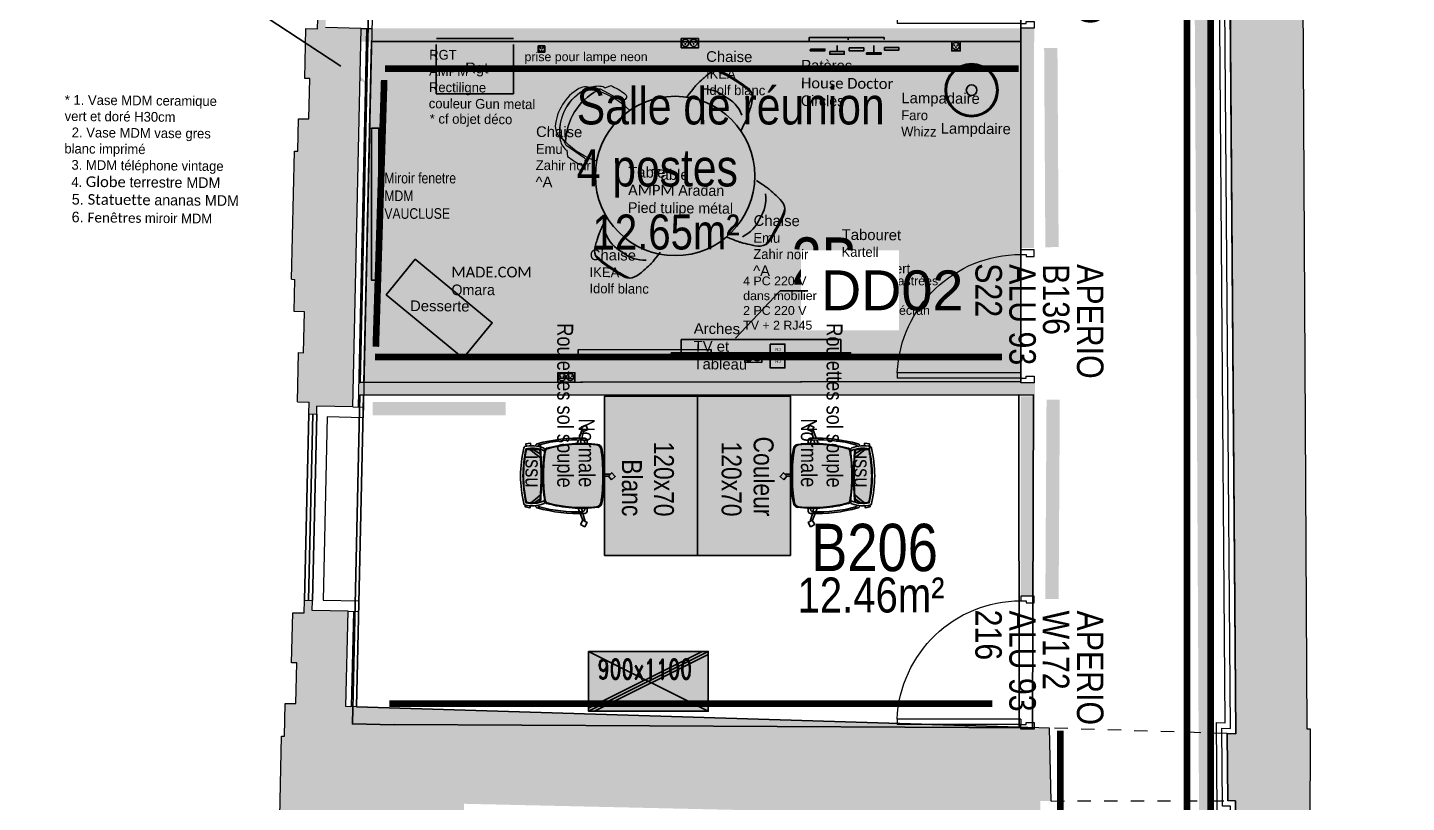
# Model space of a CAD drawing. Extents: x -29.7 to 23.3, y -8.6 to 57.6.
# Drawn here: x -18.14 to -7.77, y 43.18 to 49.02 of the extents above; entities that cross this region are included whole.
import ezdxf
from ezdxf import colors
from ezdxf.entities.mleader import LeaderData, LeaderLine
from ezdxf.enums import TextEntityAlignment as Align
from ezdxf.math import Vec2, Vec3

# ---------------------------------------------------------------- set-up
doc = ezdxf.new("R2010")
doc.units = 0
doc.header["$LTSCALE"] = 0.001
for name, pattern in [('AXES2', [28.575, 19.05, -3.175, 3.175, -3.175]), ('CACHE', [0.375, 0.25, -0.125]), ('CACHE2', [4.7625, 3.175, -1.5875]), ('HIDDEN', [9.525, 6.35, -3.175])]:
    doc.linetypes.add(name, pattern=pattern)
doc.layers.get('0').update_dxf_attribs({"lineweight": 5})
for name, color, linetype in [('01-FAC_CHASSIS EXI', 4, 'Continuous'), ('01-STR_MACONNERIE_HACH', 252, 'Continuous'), ('_ANNO-CONCEPT-T', 7, 'Continuous'), ('A-Etiq_Mob', 7, 'Continuous'), ('A-Etiquettes', 7, 'Continuous'), ('A-legende', 7, 'Continuous'), ('A-mobilier', 252, 'Continuous'), ('A-MobilierAQ', 7, 'Continuous'), ('A-num pièce', 1, 'Continuous'), ('A-texte', 7, 'Continuous')]:
    doc.layers.add(name, color=color, linetype=linetype)
doc.layers.add('02-ISOLATION', color=6, linetype='ISOLATION', lineweight=5)
doc.layers.add('A-portes', color=7, linetype='Continuous', lineweight=9)
for name, color, linetype, true_color in [('04-MOBILIER', 1, 'Continuous', 0xff0000), ('A-cote', 7, 'Continuous', 0x425746), ('A-Détails', 7, 'Continuous', 0x00a500), ('A-MOQUETTE', 7, 'Continuous', 0xe5ecff), ('A-placo', 30, 'Continuous', 0xff7f00), ('A-signalétique', 7, 'Continuous', 0x666666), ('A-vitré', 7, 'Continuous', 0x61becc), ('couleur siege', 1, 'Continuous', 0xff0000), ('Coupe', 1, 'Continuous', 0xff0000)]:
    doc.layers.add(name, color=color, linetype=linetype, true_color=true_color)
doc.layers.add('A-projet', color=7, linetype='Continuous', lineweight=5, true_color=0x5b6280)
doc.layers.add('plafond', color=5, linetype='Continuous', lineweight=25, true_color=0x0000ff)
doc.styles.add('RENS', font='arial.ttf', dxfattribs={"width": 0.999})
doc.styles.add('ROMAND', font='romand__.ttf', dxfattribs={"width": 0.7})
doc.styles.get("Standard").update_dxf_attribs({"font": 'ARIALN.TTF'})
doc.styles.add('Y_TXT_COT', font='arial.ttf', dxfattribs={"height": 0.2})
doc.linetypes.add('ISOLATION', pattern='A,0.00254,-2.54,[134,ltypeshp.shx,S=2.54,R=0,X=-2.54,Y=0],-5.08,[134,ltypeshp.shx,S=2.54,R=180,X=2.54,Y=0],-2.54', length=10.16254)

# ---------------------------------------------------------------- blocks, each defined once
blk = doc.blocks.new('Xref-R2-2018-11')
at = {"layer": '01-STR_MACONNERIE_HACH'}
h = blk.add_hatch(color=256, dxfattribs=at)
h.dxf.hatch_style = 1
h.paths.add_polyline_path([(-4.836, 16.136), (-4.936, 16.136), (-4.946, 15.806), (-5.016, 15.806), (-5.016, 15.726), (-4.932, 15.726), (-4.932, 15.652), (-4.669, 15.652), (-4.669, 15.576), (-3.706, 15.585), (-3.706, 15.665), (-3.613, 15.666), (-3.617, 16.14)], flags=17)
h.paths.add_polyline_path([(-7.925, 16.194), (-9.339, 16.216), (-9.312, 17.916), (-7.898, 17.894)], flags=16)
h.paths.add_polyline_path([(-13.248, 17.273), (-13.246, 17.355), (-13.326, 17.357), (-13.329, 17.259), (-13.391, 17.26), (-13.399, 16.927), (-13.508, 16.93), (-13.541, 15.475), (-12.378, 15.485), (-12.099, 15.493), (-12.101, 15.595), (-11.795, 15.597), (-11.795, 15.651), (-11.705, 15.652), (-11.706, 15.732), (-11.796, 15.731), (-11.8, 16.273), (-12.641, 16.267), (-12.618, 17.258)])
h.paths.add_polyline_path([(-13.084, 23.877), (-13.082, 23.941), (-13.242, 23.944), (-13.268, 22.819), (-13.108, 22.816), (-13.107, 22.86), (-12.437, 22.845), (-12.414, 23.862)])
h.paths.add_polyline_path([(-13.016, 26.879), (-13.015, 26.929), (-13.175, 26.932), (-13.2, 25.804), (-13.04, 25.801), (-13.039, 25.847), (-12.369, 25.832), (-12.346, 26.864)])
h.paths.add_polyline_path([(-12.948, 29.884), (-12.947, 29.93), (-13.107, 29.934), (-13.132, 28.82), (-12.972, 28.816), (-12.971, 28.858), (-12.301, 28.843), (-12.278, 29.869)])
h.paths.add_polyline_path([(-12.881, 32.88), (-12.88, 32.926), (-13.04, 32.93), (-13.065, 31.819), (-12.905, 31.816), (-12.904, 31.857), (-12.234, 31.842), (-12.211, 32.865)])
h.paths.add_polyline_path([(-13.176, 42.149), (-13.174, 42.214), (-13.234, 42.215), (-13.236, 42.139), (-13.323, 42.141), (-13.332, 41.765), (-13.293, 41.764), (-13.3, 41.46), (-13.379, 41.462), (-13.385, 41.218), (-13.41, 41.218), (-13.432, 40.253), (-13.407, 40.252), (-13.412, 40.01), (-13.333, 40.008), (-13.34, 39.7), (-13.378, 39.701), (-13.387, 39.33), (-13.299, 39.328), (-13.301, 39.239), (-13.241, 39.237), (-13.24, 39.299), (-12.971, 39.293), (-12.907, 42.142)])
h.paths.add_polyline_path([(-13.135, 46.627), (-13.137, 46.538), (-13.224, 46.54), (-13.233, 46.163), (-13.194, 46.162), (-13.201, 45.865), (-13.28, 45.867), (-13.285, 45.627), (-13.311, 45.628), (-13.333, 44.653), (-13.307, 44.652), (-13.313, 44.402), (-13.234, 44.4), (-13.241, 44.095), (-13.279, 44.096), (-13.288, 43.725), (-13.2, 43.724), (-13.202, 43.625), (-13.142, 43.623), (-13.141, 43.688), (-12.9, 43.683), (-12.835, 46.552), (-13.076, 46.557), (-13.075, 46.625)])
h.paths.add_polyline_path([(-6.323, 34.217), (-6.318, 30.636), (-5.789, 30.637), (-5.774, 34.215)])
h.paths.add_polyline_path([(-6.326, 35.617), (-6.325, 35.257), (-5.77, 35.255), (-5.768, 35.615)])
edge = h.paths.add_edge_path()
edge.add_line((-7.877, 36.208), (-7.797, 36.208))
edge.add_line((-7.797, 36.208), (-7.796, 36.325))
edge.add_line((-7.796, 36.325), (-7.716, 36.325))
edge.add_line((-7.716, 36.325), (-7.728, 36.874))
edge.add_line((-7.728, 36.874), (-13.022, 37.036))
edge.add_line((-13.022, 37.036), (-13.006, 37.754))
edge.add_line((-13.006, 37.754), (-13.275, 37.76))
edge.add_line((-13.275, 37.76), (-13.273, 37.835))
edge.add_line((-13.273, 37.835), (-13.333, 37.837))
edge.add_line((-13.333, 37.837), (-13.335, 37.741))
edge.add_line((-13.335, 37.741), (-13.422, 37.743))
edge.add_line((-13.422, 37.743), (-13.431, 37.366))
edge.add_line((-13.431, 37.366), (-13.392, 37.365))
edge.add_line((-13.392, 37.365), (-13.399, 37.058))
edge.add_line((-13.399, 37.058), (-13.479, 37.059))
edge.add_line((-13.479, 37.059), (-13.484, 36.813))
edge.add_line((-13.484, 36.813), (-13.506, 36.813))
edge.add_line((-13.506, 36.813), (-13.53, 35.762))
edge.add_line((-13.53, 35.762), (-13.508, 35.761))
edge.add_line((-13.508, 35.761), (-13.515, 35.431))
edge.add_line((-13.515, 35.431), (-12.983, 35.419))
edge.add_line((-12.983, 35.419), (-12.997, 34.816))
edge.add_line((-12.997, 34.816), (-12.837, 34.813))
edge.add_line((-12.837, 34.813), (-12.836, 34.849))
edge.add_line((-12.836, 34.849), (-12.166, 34.834))
edge.add_line((-12.166, 34.834), (-12.133, 36.304))
edge.add_line((-12.133, 36.304), (-7.877, 36.208))
h.paths.add_polyline_path([(-8.156, 18.282), (-8.721, 18.295), (-9.364, 18.31), (-9.367, 18.179), (-9.658, 18.182), (-9.701, 16.288), (-10.32, 16.284), (-10.316, 15.742), (-10.395, 15.742), (-10.394, 15.662), (-10.316, 15.662), (-10.316, 15.608), (-9.982, 15.61), (-9.973, 15.506), (-6.787, 15.534), (-6.787, 15.646), (-6.432, 15.647), (-6.433, 15.722), (-6.324, 15.722), (-6.324, 15.802), (-6.386, 15.803), (-6.387, 16.245), (-7.627, 16.242), (-7.62, 16.686), (-7.917, 16.691), (-7.904, 17.516), (-7.607, 17.511), (-7.595, 18.271), (-7.853, 18.275)])
h.paths.add_polyline_path([(-9.694, 50.263), (-6.382, 50.282), (-6.382, 49.872), (-6.372, 48.192), (-6.412, 48.082), (-6.4, 45.982), (-6.396, 45.982), (-6.395, 45.882), (-6.389, 45.882), (-6.371, 42.702), (-6.37, 42.702), (-6.37, 42.602), (-6.37, 42.602), (-6.325, 36.831), (-6.39, 36.833), (-6.387, 36.327), (-6.327, 36.327), (-6.327, 36.157), (-5.766, 36.155), (-5.763, 36.865), (-5.789, 36.865), (-5.862, 50.72), (-13.17, 50.678), (-13.239, 47.632), (-13.199, 47.631), (-13.206, 47.338), (-13.119, 47.336), (-13.121, 47.216), (-13.061, 47.215), (-13.06, 47.277), (-12.819, 47.272), (-12.761, 47.906), (-12.774, 50.156), (-10.914, 50.166), (-10.914, 50.263)])
edge = h.paths.add_edge_path()
edge.add_line((-5.735, 19.559), (-6.3, 19.558))
edge.add_line((-6.3, 19.558), (-6.3, 19.317))
edge.add_line((-6.3, 19.317), (-6.3, 19.317))
edge.add_line((-6.3, 19.317), (-6.3, 19.197))
edge.add_line((-6.3, 19.197), (-6.3, 19.197))
edge.add_line((-6.3, 19.197), (-6.299, 18.712))
edge.add_line((-6.299, 18.712), (0.021, 18.73))
edge.add_line((0.021, 18.73), (0.451, 18.732))
edge.add_line((0.451, 18.732), (0.449, 18.425))
edge.add_line((0.449, 18.425), (0.433, 16.685))
edge.add_line((0.433, 16.685), (0.428, 16.15))
edge.add_line((0.428, 16.15), (-0.002, 16.15))
edge.add_line((-0.002, 16.15), (-0.207, 16.15))
edge.add_line((-0.207, 16.15), (-0.204, 15.792))
edge.add_line((-0.204, 15.792), (-1.023, 15.785))
edge.add_line((-1.023, 15.785), (-1.023, 15.69))
edge.add_line((-1.023, 15.69), (-1.15, 15.689))
edge.add_line((-1.15, 15.689), (-1.149, 15.609))
edge.add_line((-1.149, 15.609), (-1.102, 15.61))
edge.add_line((-1.102, 15.61), (-1.102, 15.568))
edge.add_line((-1.102, 15.568), (-0.915, 15.565))
edge.add_line((-0.915, 15.565), (-0.933, 14.246))
edge.add_line((-0.933, 14.246), (0.286, 14.181))
edge.add_line((0.286, 14.181), (0.599, 14.665))
edge.add_line((0.599, 14.665), (0.871, 14.653))
edge.add_line((0.871, 14.653), (1.106, 14.67))
edge.add_arc((1.275, 16.782), 2.119, 265.4303, 301.2709)
edge.add_arc((40.798, -48.297), 74.021, 121.07038, 121.27092, ccw=False)
edge.add_line((2.596, 15.105), (3.168, 15.533))
edge.add_line((3.168, 15.533), (0.286, 19.372))
edge.add_line((0.286, 19.372), (-0.76, 19.393))
edge.add_line((-0.76, 19.393), (-0.747, 22.141))
edge.add_line((-0.747, 22.141), (-5.843, 22.165))
edge.add_line((-5.843, 22.165), (-5.797, 28.561))
edge.add_line((-5.797, 28.561), (-5.793, 29.513))
edge.add_line((-5.793, 29.513), (-6.316, 29.517))
edge.add_line((-6.316, 29.517), (-6.302, 20.548))
edge.add_line((-6.302, 20.548), (-5.73, 20.549))
edge.add_line((-5.73, 20.549), (-5.727, 21.265))
edge.add_line((-5.727, 21.265), (-5.527, 21.264))
edge.add_line((-5.527, 21.264), (-5.526, 21.589))
edge.add_line((-5.526, 21.589), (-1.324, 21.57))
edge.add_line((-1.324, 21.57), (-1.334, 19.428))
edge.add_line((-1.334, 19.428), (-4.716, 19.444))
edge.add_line((-4.716, 19.444), (-4.715, 19.584))
edge.add_line((-4.715, 19.584), (-5.115, 19.586))
edge.add_line((-5.115, 19.586), (-5.116, 19.446))
edge.add_line((-5.116, 19.446), (-5.736, 19.449))
edge.add_line((-5.736, 19.449), (-5.735, 19.559))
for p, q in [((-5.789, 36.865), (-5.862, 50.72)), ((-6.37, 42.602), (-6.325, 36.831)), ((-13.332, 41.765), (-13.323, 42.141)), ((-13.236, 42.139), (-13.234, 42.215)), ((-13.3, 41.46), (-13.293, 41.764)), ((-13.385, 41.218), (-13.379, 41.462)), ((-13.432, 40.253), (-13.41, 41.218)), ((-13.412, 40.01), (-13.407, 40.252)), ((-13.34, 39.7), (-13.333, 40.008)), ((-13.387, 39.33), (-13.378, 39.701)), ((-13.241, 39.237), (-13.24, 39.299)), ((-13.275, 37.76), (-13.273, 37.835)), ((-13.431, 37.366), (-13.422, 37.743)), ((-13.399, 37.058), (-13.392, 37.365)), ((-13.484, 36.813), (-13.479, 37.059)), ((-7.728, 36.874), (-13.022, 37.036)), ((-5.797, 28.561), (-5.763, 36.865)), ((-13.53, 35.762), (-13.506, 36.813)), ((-6.39, 36.833), (-6.387, 36.327)), ((-6.325, 36.831), (-6.39, 36.833)), ((-6.327, 36.327), (-6.387, 36.327)), ((-6.327, 36.327), (-6.302, 20.548))]:
    blk.add_line(p, q)
at = {"linetype": 'CACHE'}
blk.add_line((-5.763, 36.865), (-5.789, 36.865), dxfattribs=at)
for points in [[(-13.323, 42.141), (-13.236, 42.139)], [(-12.907, 42.142), (-13.176, 42.149)], [(-12.971, 39.293), (-12.907, 42.142)], [(-13.293, 41.764), (-13.332, 41.765)], [(-13.379, 41.462), (-13.3, 41.46)], [(-13.41, 41.218), (-13.385, 41.218)], [(-13.432, 40.253), (-13.407, 40.252)], [(-13.333, 40.008), (-13.412, 40.01)], [(-13.378, 39.701), (-13.34, 39.7)], [(-13.387, 39.33), (-13.299, 39.328)], [(-13.301, 39.239), (-13.299, 39.328)], [(-13.301, 39.239), (-13.241, 39.237)], [(-12.971, 39.293), (-13.24, 39.299)], [(-13.422, 37.743), (-13.335, 37.741), (-13.333, 37.837)], [(-13.333, 37.837), (-13.273, 37.835)], [(-13.006, 37.754), (-13.275, 37.76)], [(-13.022, 37.036), (-13.006, 37.754)], [(-13.392, 37.365), (-13.431, 37.366)], [(-13.479, 37.059), (-13.399, 37.058)], [(-7.716, 36.325), (-7.728, 36.874)], [(-13.506, 36.813), (-13.484, 36.813)]]:
    blk.add_lwpolyline(points)
for points in [[(-6.39, 36.833), (-7.728, 36.874)], [(-7.716, 36.325), (-6.387, 36.327)]]:
    blk.add_lwpolyline(points, dxfattribs=at)
at = {"layer": '01-FAC_CHASSIS EXI', "linetype": 'Continuous'}
blk.add_line((-13.271, 39.238), (-13.303, 37.836), dxfattribs=at)
at = {"layer": '01-FAC_CHASSIS EXI'}
for points in [[(-13.301, 39.239), (-13.333, 37.837)], [(-13.273, 37.835), (-13.241, 39.237)]]:
    blk.add_lwpolyline(points, dxfattribs=at)
at = {"layer": '02-ISOLATION', "linetype": 'Continuous'}
for points in [[(-12.694, 47.759), (-12.746, 47.19), (-12.982, 47.195), (-12.994, 46.636), (-12.753, 46.63), (-12.821, 43.601), (-13.063, 43.606), (-13.094, 42.227), (-12.825, 42.221), (-12.893, 39.211), (-13.162, 39.217), (-13.193, 37.838), (-12.924, 37.832), (-12.942, 37.035)], [(-6.382, 20.548), (-6.396, 29.517), (-6.398, 30.636), (-6.403, 34.217), (-6.405, 35.257), (-6.406, 35.617), (-6.403, 36.156), (-6.405, 36.247), (-6.466, 36.247), (-6.47, 36.915), (-6.406, 36.913), (-6.489, 47.759)], [(-6.302, 20.548), (-6.316, 29.517), (-6.318, 30.636), (-6.323, 34.217), (-6.325, 35.257), (-6.326, 35.617), (-6.327, 36.157), (-6.327, 36.327), (-6.387, 36.327), (-6.39, 36.833), (-6.325, 36.831), (-6.41, 47.759)], [(-12.907, 42.142), (-12.827, 42.141)], [(-12.971, 39.293), (-12.891, 39.291)], [(-13.006, 37.754), (-12.926, 37.752)]]:
    blk.add_lwpolyline(points, dxfattribs=at)
at = {"layer": '02-ISOLATION', "linetype": 'ISOLATION', "ltscale": 0.004}
for points in [[(-6.363, 36.157), (-6.366, 36.287), (-6.427, 36.287), (-6.43, 36.874), (-6.365, 36.872), (-6.45, 47.759)], [(-12.867, 42.142), (-12.931, 39.292)], [(-12.966, 37.753), (-12.982, 37.036)]]:
    blk.add_lwpolyline(points, dxfattribs=at)
blk = doc.blocks.new('Chaise-dessus-1')
at = {"linetype": 'Continuous', "lineweight": 18, "flags": 128}
for points in [[(-5.218, 4.942, -0.253077), (-5.228, 5.051, -0.244096), (-4.951, 5.242, -0.271625), (-4.859, 5.197, 0.064373), (-4.889, 5.211, 0.291743), (-5.222, 4.999, 0.129568)], [(-5.205, 4.913, -0.271264), (-4.831, 5.17, 0.15895), (-4.889, 5.21, 0.292402), (-5.222, 4.999, 0.194969)], [(-4.768, 5.164), (-4.721, 5.16, -0.050677), (-4.652, 5.063, -0.255641), (-4.652, 5.031, -0.151195), (-4.668, 5.021, -0.282108), (-4.694, 5.026, -0.016426), (-4.701, 5.034), (-4.804, 5.167, 0.060703), (-4.843, 5.181), (-4.871, 5.212, -0.156798), (-4.778, 5.179, -0.104782), (-4.768, 5.164, 0.228728)], [(-5.224, 4.853), (-5.238, 4.809, 0.050677), (-5.173, 4.709, 0.255641), (-5.144, 4.697, 0.151195), (-5.128, 4.708, 0.282108), (-5.124, 4.734, 0.016426), (-5.128, 4.744), (-5.214, 4.888, -0.060703), (-5.213, 4.929), (-5.231, 4.967, 0.156798), (-5.234, 4.869, 0.104782), (-5.224, 4.853, -0.228728)]]:
    blk.add_lwpolyline(points, format="xyb", close=True, dxfattribs=at)
for points in [[(-5.205, 4.913, -0.271437), (-4.831, 5.17)], [(-4.674, 4.94, 0.132023), (-4.831, 5.17, 0.271264), (-5.205, 4.913, 0.126903), (-5.045, 4.677)]]:
    blk.add_lwpolyline(points, format="xyb", dxfattribs=at)
blk = doc.blocks.new('A$C7F8468B1')
at = {"layer": '04-MOBILIER'}
for centre, radius, start, end in [((20.8, -69), 91.5, 88.4948, 98.0977), ((20.8, -61.3), 84.7, 88.3377, 96.6108), ((25.7, -61.3), 84.7, 83.3892, 91.6623), ((25.6, -68.1), 91.5, 83.6625, 91.5052), ((25.6, -69), 91.5, 81.9023, 91.5052), ((20.5, -18.6), 27, 84.0728, 125.5143), ((26.1, -17.8), 26.2, 53.8955, 96.2776)]:
    blk.add_arc(centre, radius, start, end, dxfattribs=at)
for points in [[(11, 22.8), (10, 22.5), (6.3, 21.3), (3.6, 16.2), (2.1, 10.2), (0.6, 5.2), (0.1, 1.5), (-0.9, -7.2)], [(35.4, 22.8), (36.5, 22.5), (40.1, 21.3), (42.9, 16.2), (44.3, 10.2), (45.9, 5.2), (46.4, 1.5), (47.1, -7.4)]]:
    blk.add_open_spline(points, degree=3, knots=[0, 0, 0, 0, 3.716681, 12.506628, 17.24982, 24.62784, 29.757352, 29.757352, 29.757352, 29.757352], dxfattribs=at)
blk = doc.blocks.new('PC16A-1M')
at = {"color": 0}
for p, q in [((-1.56, 1.5), (-1.56, -1.47)), ((1.46, 1.5), (-1.56, 1.5)), ((1.46, -1.47), (1.46, 1.5)), ((-1.56, -1.47), (1.46, -1.47))]:
    blk.add_line(p, q, dxfattribs=at)
for centre, radius in [((0, 0), 1.46), ((-0.48, 0.43), 0.146), ((0.47, 0.41), 0.146), ((-0.03, -0.59), 0.146)]:
    blk.add_circle(centre, radius, dxfattribs=at)
blk = doc.blocks.new('A$C20351D05')
at = {"layer": '04-MOBILIER', "linetype": 'Continuous'}
for p, q in [((-0.565, 0.415), (0.015, 0.415)), ((2.241, 0.424), (2.804, 0.424)), ((2.533, 0.407), (2.533, 0.424)), ((2.804, 0.424), (2.804, 0.409)), ((-0.566, 0), (-0.566, 0.37)), ((0.014, 0.37), (0.014, 0)), ((2.45, 0.319), (2.45, 0.363)), ((2.726, 0.309), (2.726, 0.363)), ((0.014, 0), (-0.566, 0))]:
    blk.add_line(p, q, dxfattribs=at)
at = {"layer": '04-MOBILIER', "ltscale": 0.01}
for p, q in [((2.477, -1.85), (1.277, -1.851)), ((1.277, -1.851), (1.277, -1.951)), ((2.477, -1.95), (2.477, -1.85))]:
    blk.add_line(p, q, dxfattribs=at)
at = {"layer": '04-MOBILIER', "linetype": 'Continuous'}
for points in [[(2.241, 0.397), (2.241, 0.397), (2.241, 0.424), (2.241, 0.424)], [(2.249, 0.336), (2.358, 0.336), (2.358, 0.324), (2.248, 0.324)], [(2.395, 0.319), (2.504, 0.319), (2.504, 0.298), (2.395, 0.298)], [(2.541, 0.346), (2.65, 0.346), (2.65, 0.322), (2.541, 0.322)], [(2.806, 0.348), (2.915, 0.348), (2.915, 0.329), (2.806, 0.329)], [(2.672, 0.309), (2.781, 0.309), (2.781, 0.298), (2.672, 0.298)]]:
    blk.add_lwpolyline(points, close=True, dxfattribs=at)
at = {"layer": '04-MOBILIER', "ltscale": 0.1}
blk.add_lwpolyline([(-0.724, -1.246), (-0.145, -1.724), (-0.365, -1.99), (-0.943, -1.513)], close=True, dxfattribs=at)
at = {"layer": '04-MOBILIER', "ltscale": 0.01}
for points in [[(0.502, -1.977), (0.502, -1.927), (1.502, -1.926), (1.502, -1.976)], [(1.202, -2.001), (1.202, -1.951), (2.552, -1.95), (2.552, -2)]]:
    blk.add_lwpolyline(points, close=True, dxfattribs=at)
for centre, radius in [((3.462, 0.027), 0.2), ((3.462, 0.027), 0.19), ((3.462, 0.027), 0.04), ((2.51, -1.512), 0.2)]:
    blk.add_circle(centre, radius, dxfattribs=at)
at = {"layer": '04-MOBILIER', "linetype": 'Continuous'}
blk.add_circle((1.231, -0.619), 0.6, dxfattribs=at)
at = {"layer": 'Coupe', "color": 253, "linetype": 'Continuous', "true_color": 0x9898cc}
blk.add_lwpolyline([(-1.054, -0.26), (-0.998, -0.26), (-0.998, -1.403), (-1.054, -1.403)], close=True, dxfattribs=at)
at = {"layer": 'plafond', "linetype": 'Continuous'}
for points in [[(1.277, 0.417), (1.406, 0.416), (1.406, 0.345), (1.277, 0.347)], [(3.313, 0.394), (3.377, 0.393), (3.377, 0.323), (3.313, 0.323)], [(1.755, -1.951), (1.883, -1.953), (1.883, -2.023), (1.755, -2.022)], [(1.947, -1.885), (2.057, -1.885), (2.057, -1.973), (1.947, -1.973)], [(1.947, -1.975), (2.057, -1.975), (2.057, -2.064), (1.947, -2.064)], [(0.349, -2.099), (0.477, -2.1), (0.477, -2.171), (0.349, -2.17)]]:
    blk.add_lwpolyline(points, close=True, dxfattribs=at)
for centre, radius in [((1.308, 0.383), 0.027), ((1.296, 0.388), 0.0025), ((1.308, 0.375), 0.0025), ((1.32, 0.388), 0.0025), ((1.371, 0.384), 0.027), ((1.359, 0.389), 0.0025), ((1.371, 0.376), 0.0025), ((1.383, 0.389), 0.0025), ((3.344, 0.36), 0.027), ((3.332, 0.365), 0.0025), ((3.344, 0.351), 0.0025), ((3.356, 0.365), 0.0025), ((1.785, -1.986), 0.027), ((1.848, -1.984), 0.027), ((1.774, -1.98), 0.0025), ((1.786, -1.994), 0.0025), ((1.798, -1.98), 0.0025), ((1.836, -1.979), 0.0025), ((1.848, -1.993), 0.0025), ((1.86, -1.979), 0.0025), ((0.38, -2.134), 0.027), ((0.368, -2.128), 0.0025), ((0.38, -2.142), 0.0025), ((0.392, -2.128), 0.0025), ((0.442, -2.132), 0.027), ((0.431, -2.127), 0.0025), ((0.443, -2.141), 0.0025), ((0.455, -2.127), 0.0025)]:
    blk.add_circle(centre, radius, dxfattribs=at)
at = {"layer": '04-MOBILIER', "xscale": -0.01, "yscale": 0.01, "zscale": 0.01}
for p, rotation in [((1.757, -0.215), 327.6707160633405), ((1.685, -1.104), 241.7293240365541), ((0.686, -0.995), 146.4168090549806)]:
    blk.add_blockref('A$C7F8468B1', p, dxfattribs=dict(at, rotation=rotation))
at = {"layer": '04-MOBILIER', "xscale": -0.9999999999999999, "rotation": 92.72624062205007}
blk.add_blockref('Chaise-dessus-1', (5.801, -4.942), dxfattribs=at)
at = {"layer": 'plafond', "color": 5, "lineweight": -2, "xscale": 0.01669227516125703, "yscale": 0.01669227516125703, "zscale": 0.01669227516125703, "rotation": 0.07392321233090446}
blk.add_blockref('PC16A-1M', (0.227, 0.337), dxfattribs=at)
at = {"layer": '_ANNO-CONCEPT-T', "char_height": 0.08, "attachment_point": 1, "rotation": 359.5012}
for s, insert, width in [('{\\fMangal|b0|i0|c0|p2;\\H0.91667x;RGT\\PAMPM\\PRectiligne \\Pcouleur Gun metal}', (-0.619, 0.331), 1.4724), ('{\\fArial|b0|i0|c0|p34;Chaise\\P\\fMangal|b0|i0|c0|p2;\\H0.91667x;IKEA\\PIdolf blanc}', (1.465, 0.321), 1.4724), ('{\\fArial|b0|i0|c0|p34;Rgt}', (-0.348, 0.235), 1.4724), ('{\\fArial|b0|i0|c0|p34;Patères\\P\\fCalibri|b0|i0|c0|p34;House Doctor\\P\\fMangal|b0|i0|c0|p2;Circles}', (2.18, 0.255), 1.4724), ('{\\fArial|b0|i0|c0|p34;Lampadaire\\P\\fMangal|b0|i0|c0|p2;\\H0.91667x;Faro\\PWhizz}', (2.934, 0.009), 1.4724), ('{\\fMangal|b0|i0|c0|p2;\\H0.91667x;* 1. Vase MDM ceramique \\Pvert et doré H30cm\\P  2. Vase MDM vase gres \\Pblanc imprimé\\P  3. MDM téléphone vintage\\P  4. \\fCalibri|b0|i0|c204|p34;\\H1.0909x;Globe \\fMangal|b0|i0|c0|p2;terrestre MDM\\P  5. \\fCalibri|b0|i0|c204|p34;Statuette \\fMangal|b0|i0|c0|p2;ananas MDM\\P  6. \\fCalibri|b0|i0|c0|p34;\\H0.91667x;Fenêtres \\fMangal|b0|i0|c0|p2;miroir MDM}', (-3.361, -0.009), 2.51802), ('{\\fMangal|b0|i0|c0|p2;\\H0.91667x;* cf objet déco}', (-0.615, -0.151), 1.4724), ('{\\fArial|b0|i0|c0|p34;Chaise\\P\\fMangal|b0|i0|c0|p2;\\H0.91667x;Emu\\PZahir noir\\P\\fArial|b0|i0|c0|p34;\\H1.0909x;^A}', (0.185, -0.245), 1.4724), ('{\\fArial|b0|i0|c0|p34;Lampdaire}', (3.23, -0.22), 1.4724), ('{\\fArial|b0|i0|c0|p34;Table\\P\\fCalibri|b0|i0|c0|p34;AMPM \\fMangal|b0|i0|c0|p2;Aradan\\PPied tulipe métal}', (0.879, -0.55), 1.4724), ('{\\fArial|b0|i0|c0|p34;Table}', (1.054, -0.567), 1.4724), ('{\\fArial|b0|i0|c0|p34;Chaise\\P\\fMangal|b0|i0|c0|p2;\\H0.91667x;Emu\\PZahir noir\\P\\fArial|b0|i0|c0|p34;\\H1.0909x;^A}', (1.822, -0.914), 1.4724), ('{\\fArial|b0|i0|c0|p34;Tabouret\\P\\fMangal|b0|i0|c0|p2;\\H0.91667x;Kartell\\PPilastro vert}', (2.485, -1.02), 1.4724), ('{\\fArial|b0|i0|c0|p34;Chaise\\P\\fMangal|b0|i0|c0|p2;\\H0.91667x;IKEA\\PIdolf blanc}', (0.589, -1.173), 1.4724), ('{\\fArial|b0|i0|c0|p34;Pouf}', (2.403, -1.451), 1.4724), ('{\\fArial|b0|i0|c0|p34;Desserte}', (-0.763, -1.556), 1.4724), ('{\\fArial|b0|i0|c0|p34;Arches\\PTV et\\PTableau}', (1.372, -1.727), 1.4724)]:
    blk.add_mtext(s, dxfattribs=dict(at, insert=insert, width=width))
at = {"layer": '_ANNO-CONCEPT-T', "insert": (-0.957, -0.595), "char_height": 0.08, "attachment_point": 1, "rotation": 0.0242}
blk.add_mtext_dynamic_manual_height_columns('Miroir fenetre\\PMDM  \\PVAUCLUSE ', width=3.77075, gutter_width=12.5, heights=[0], dxfattribs=at)
at = {"layer": 'plafond', "color": 5, "style": 'RENS'}
for p in [(1.985, -1.938), (1.985, -2.028)]:
    blk.add_text('RJ', height=0.024, rotation=0.0032, dxfattribs=at).set_placement(p)
at = {"layer": 'plafond', "char_height": 0.08, "width": 1.4724, "attachment_point": 1, "rotation": 0.0242}
for s, insert in [('{\\fArial|b0|i0|c0|p34;\\H0.83333x;prise pour lampe neon}', (0.098, 0.312)), ('{\\fCalibri|b0|i0|c204|p34;\\C0;MADE.COM  \\fCalibri|b0|i0|c0|p34;\\P\\fMangal|b0|i0|c0|p2;Omara}', (-0.452, -1.303)), ('{\\fArial|b0|i0|c0|p34;\\H0.83333x;4 PC 220 V 10/16 A + T encastrées dans mobilier\\P2 PC 220 V 10/16 A + T par écran TV + 2 RJ45}', (1.743, -1.376))]:
    blk.add_mtext(s, dxfattribs=dict(at, insert=insert))
blk = doc.blocks.new('chaise')
at = {"layer": 'A-mobilier', "ltscale": 0.1, "true_color": 0xc7c8ca}
h = blk.add_hatch(color=9, dxfattribs=at)
h.dxf.hatch_style = 1
h.paths.add_polyline_path([(0.272, 0.456, 0.30076), (0.236, 0.489, 0.043342), (0.008, 0.509, 0.043342), (-0.219, 0.489, 0.300759), (-0.255, 0.456, 0.09791), (-0.223, 0.027, 0.292085), (-0.207, 0.013, 0.040929), (0.008, -0.005, 0.040929), (0.223, 0.013, 0.292085), (0.239, 0.027, 0.09791)])
h.paths.add_polyline_path([(0.159, -0.024, 0.015765), (0.008, -0.018, 0.016739), (-0.152, -0.025), (-0.19, -0.069), (-0.218, -0.103, 0.040824), (-0.213, -0.142, 0.054873), (0.008, -0.167, 0.054873), (0.23, -0.142, 0.02252), (0.233, -0.121), (0.219, -0.101)])
h.paths.add_polyline_path([(0.191, -0.026, 0.003373), (0.159, -0.024), (0.219, -0.101), (0.233, -0.121, 0.02535), (0.235, -0.097)])
h.paths.add_polyline_path([(0.226, -0.03, 0.0036), (0.191, -0.026), (0.235, -0.097, 0.0714)])
h.paths.add_polyline_path([(-0.152, -0.025, 0.003505), (-0.185, -0.027), (-0.196, -0.043), (-0.217, -0.075, 0.030269), (-0.218, -0.103), (-0.19, -0.069)])
h.paths.add_polyline_path([(-0.185, -0.027, 0.002494), (-0.209, -0.03, 0.048116), (-0.217, -0.075), (-0.196, -0.043)], flags=17)
at = {"layer": 'A-mobilier'}
for p, q in [((0.004, 0.509), (0.006, 0.543)), ((0.022, 0.558), (0.023, 0.509)), ((-0.374, 0.349), (-0.308, 0.33)), ((-0.262, 0.365), (-0.287, 0.365)), ((0.279, 0.365), (0.303, 0.365)), ((-0.308, 0.308), (-0.363, 0.33)), ((-0.292, 0.326), (-0.283, 0.323)), ((-0.263, 0.345), (-0.272, 0.345)), ((0.279, 0.345), (0.288, 0.345)), ((0.279, 0.31), (0.309, 0.317)), ((0.309, 0.293), (0.279, 0.282)), ((0.324, 0.32), (0.378, 0.334)), ((0.398, 0.325), (0.324, 0.298)), ((-0.242, -0.066), (-0.241, -0.066)), ((-0.19, -0.069), (-0.219, -0.105)), ((-0.217, -0.075), (-0.196, -0.043)), ((0.233, -0.121), (0.219, -0.101)), ((0.258, -0.066), (0.257, -0.066))]:
    blk.add_line(p, q, dxfattribs=at)
at = {"layer": 'A-mobilier', "linetype": 'HIDDEN'}
for p, q in [((-0.263, 0.29), (-0.293, 0.302)), ((-0.283, 0.323), (-0.263, 0.317)), ((-0.196, -0.043), (-0.185, -0.027)), ((-0.152, -0.025), (-0.19, -0.069)), ((0.219, -0.101), (0.159, -0.024)), ((0.191, -0.026), (0.235, -0.097))]:
    blk.add_line(p, q, dxfattribs=at)
at = {"layer": 'A-mobilier'}
for points in [[(-0.024, 0.57), (0.006, 0.543), (0.034, 0.572), (0.003, 0.6)], [(-0.398, 0.31), (-0.363, 0.331), (-0.383, 0.366), (-0.418, 0.345)], [(0.395, 0.371), (0.378, 0.334), (0.415, 0.317), (0.432, 0.354)]]:
    blk.add_lwpolyline(points, close=True, dxfattribs=at)
for points in [[(-0.243, -0.109), (-0.259, -0.113), (-0.25, -0.153), (-0.237, -0.15)], [(0.255, -0.145), (0.275, -0.147), (0.28, -0.107), (0.259, -0.105)]]:
    blk.add_lwpolyline(points, dxfattribs=at)
for centre, radius, start, end in [((-0.212, 0.445), 0.0447, 99.9272, 166.8835), ((-0.203, 0.434), 0.0495, 115.9014, 169.3298), ((-0.019, -0.687), 1.184, 88.7046, 100.0235), ((0.008, -0.811), 1.32, 90, 99.927), ((0.008, -0.811), 1.32, 80.073, 90), ((0.035, -0.687), 1.184, 79.9765, 91.2954), ((0.228, 0.445), 0.0447, 13.1165, 80.0728), ((0.219, 0.434), 0.0495, 10.6702, 64.0986), ((1.039, 0.304), 1.347, 178.2197, 195.2822), ((-0.287, 0.345), 0.02, 90, 178.2197), ((0.845, 0.323), 1.108, 173.1278, 195.4958), ((0.845, 0.323), 1.103, 173.7387, 195.3268), ((-0.829, 0.323), 1.103, 344.6732, 6.2613), ((-0.829, 0.323), 1.108, 344.5042, 6.8722), ((-1.023, 0.304), 1.347, 344.7178, 1.7803), ((0.303, 0.345), 0.02, 1.7803, 90), ((0.842, 0.272), 1.135, 177.2781, 195.5028), ((-0.272, 0.325), 0.02, 90, 177.2781), ((-0.826, 0.272), 1.135, 344.4972, 2.7219), ((0.288, 0.325), 0.02, 2.7219, 90), ((-0.207, -0.008), 0.02, 80.7555, 159.0187), ((-0.204, 0.032), 0.02, 195.4958, 260.6251), ((0.02, -0.095), 0.243, 156.8702, 192.2258), ((-0.2, 0.037), 0.02, 195.3268, 260.7665), ((0.008, 1.315), 1.32, 260.6251, 270), ((-0.186, -0.008), 0.02, 114.7785, 159.0187), ((0.008, 1.315), 1.315, 260.7665, 270), ((0.008, 1.315), 1.315, 270, 279.2335), ((0.008, 1.315), 1.32, 270, 279.3749), ((0.202, -0.008), 0.02, 20.9813, 65.2215), ((0.216, 0.037), 0.02, 279.2335, 344.6732), ((0.223, -0.008), 0.02, 20.9813, 99.2445), ((-0.003, -0.095), 0.243, 347.7742, 23.1298), ((0.22, 0.032), 0.02, 279.3749, 344.5042), ((-0.241, -0.046), 0.02, 195.2822, 270), ((-0.233, -0.026), 0.02, 195.5028, 252.7294), ((0.02, -0.095), 0.263, 159.0187, 193.9621), ((0.02, -0.095), 0.238, 164.1556, 191.4603), ((0.031, -2.412), 2.399, 90.5363, 95.8288), ((0.031, -2.412), 2.394, 90.5374, 95.7482), ((-0.014, -2.412), 2.399, 84.1712, 89.4637), ((-0.014, -2.412), 2.394, 84.2518, 89.4626), ((-0.003, -0.095), 0.238, 348.5397, 15.8444), ((-0.003, -0.095), 0.263, 346.0379, 20.9813), ((0.249, -0.026), 0.02, 287.2706, 344.4972), ((0.257, -0.046), 0.02, 270, 344.7178), ((-0.22, -0.145), 0.02, 218.589, 257.0335), ((0.01, 0.853), 1.044, 257.0335, 269.9004), ((0.01, 0.853), 1.024, 257.1546, 269.8984), ((0.01, 0.853), 1.019, 257.3346, 269.8979), ((0.006, 0.853), 1.019, 270.1021, 282.6654), ((0.006, 0.853), 1.024, 270.1016, 282.8454), ((0.006, 0.853), 1.044, 270.0996, 282.9665), ((0.236, -0.145), 0.02, 282.9665, 321.411)]:
    blk.add_arc(centre, radius, start, end, dxfattribs=at)
blk = doc.blocks.new('SiègeT1')
at = {"layer": 'couleur siege', "true_color": 0x8a6689}
for points in [[(-0.194, 0.224), (-0.077, 0.21), (0.039, 0.212), (0.155, 0.217), (0.198, 0.222), (0.203, 0.244), (0.204, 0.282), (0.201, 0.321), (0.123, 0.338), (0.039, 0.343), (-0.023, 0.345), (-0.098, 0.338), (-0.149, 0.331), (-0.196, 0.322), (-0.202, 0.3), (-0.201, 0.265)], [(-0.208, -0.236), (-0.225, -0.22), (-0.234, -0.197), (-0.236, -0.14), (-0.238, -0.076), (-0.234, -0.012), (-0.228, 0.045), (-0.218, 0.102), (-0.211, 0.132), (-0.201, 0.169), (-0.197, 0.177), (-0.184, 0.18), (-0.12, 0.188), (-0.049, 0.193), (0.009, 0.195), (0.077, 0.193), (0.132, 0.188), (0.169, 0.183), (0.191, 0.179), (0.199, 0.177), (0.204, 0.173), (0.207, 0.164), (0.219, 0.115), (0.231, 0.045), (0.237, -0.005), (0.241, -0.063), (0.241, -0.105), (0.24, -0.159), (0.236, -0.197), (0.235, -0.21), (0.229, -0.22), (0.222, -0.229), (0.213, -0.234), (0.207, -0.236), (0.175, -0.242), (0.114, -0.248), (0.051, -0.251), (-0.05, -0.252), (-0.126, -0.247), (-0.191, -0.238)]]:
    blk.add_hatch(color=8, dxfattribs=at).paths.add_polyline_path(points)
at = {"extrusion": (0, 0, -1), "xscale": 0.8999999999999986, "yscale": 0.8999999999999986, "zscale": -0.9, "rotation": 180}
blk.add_blockref('chaise', (0.005, 0.195), dxfattribs=at)
at = {"layer": 'A-Etiq_Mob', "style": 'ROMAND', "width": 0.7}
for tag, p in [('FINITION', (-0.079, 0.177)), ('PIETEMENT', (-0.091, -0.031)), ('ASSISE', (-0.088, -0.224)), ('COULEUR', (-0.104, -0.424))]:
    blk.add_attdef(tag, p, '', height=0.15, dxfattribs=at)
blk = doc.blocks.new('Poste127Couleur')
at = {"transparency": 33554582}
h = blk.add_hatch(color=256, dxfattribs=at)
h.dxf.hatch_style = 1
h.set_gradient(color1=(169, 83, 160), color2=(255, 246, 230), tint=1, name='CURVED')
h.paths.add_polyline_path([(0, 0.703), (0, 0.003), (1.2, 0.003), (1.2, 0.703)])
blk.add_lwpolyline([(0, 0.7), (0, 0), (1.2, 0), (1.2, 0.7)], close=True)
at = {"layer": 'A-Etiq_Mob'}
for tag, p in [('STRATIFIE', (0.284, 0.421)), ('DIM', (0.284, 0.18))]:
    blk.add_attdef(tag, p, '', height=0.15, dxfattribs=at)
blk = doc.blocks.new('Poste127')
at = {"transparency": 33554582}
h = blk.add_hatch(color=256, dxfattribs=at)
h.dxf.hatch_style = 1
h.set_gradient(color1=(199, 200, 202), color2=(255, 246, 230), tint=1, name='CURVED')
h.paths.add_polyline_path([(0, 0.7), (0, 0), (1.2, 0), (1.2, 0.7)])
blk.add_lwpolyline([(0, 0.7), (0, 0), (1.2, 0), (1.2, 0.7)], close=True)
at = {"layer": 'A-Etiq_Mob'}
for tag, p in [('FINITION', (0.284, 0.421)), ('DIM', (0.284, 0.18))]:
    blk.add_attdef(tag, p, '', height=0.15, dxfattribs=at)
blk = doc.blocks.new('armoire90Réhausse')
at = {"true_color": 0xfdedc9}
h = blk.add_hatch(color=254, dxfattribs=at)
h.dxf.hatch_style = 1
h.paths.add_polyline_path([(0, 0.45), (0, 0), (0.9, 0), (0.9, 0.45)])
blk.add_lwpolyline([(0, 0.45), (0, 0), (0.9, 0), (0.9, 0.45)], close=True)
for points in [[(0.9, 0), (0, 0.45)], [(0.9, 0.45), (0, 0)], [(0.855, 0.45), (0, 0.022)], [(0.9, 0.428), (0.045, 0)]]:
    blk.add_lwpolyline(points)
at = {"layer": 'A-Etiq_Mob', "style": 'ROMAND', "width": 0.7}
for tag, p in [('DIMENSION', (0.068, 0.242)), ('FINITION', (0.068, 0.001)), ('PORTES', (0.068, -0.239))]:
    blk.add_attdef(tag, p, '', height=0.15, dxfattribs=at)
blk = doc.blocks.new('P_93100')
for p, q in [((0.425, 0.93), (0.465, 0.93)), ((0.425, 0), (0.425, 0.93)), ((0.465, 0), (0.465, 0.93)), ((-0.5, -0.1), (-0.5, 0)), ((-0.5, 0), (-0.465, 0)), ((-0.465, 0), (-0.465, -0.04)), ((0.425, 0), (0.465, 0)), ((0.465, 0), (0.465, -0.04)), ((0.5, 0), (0.465, 0)), ((0.5, -0.1), (0.5, 0)), ((-0.45, -0.1), (-0.5, -0.1)), ((-0.465, -0.04), (-0.45, -0.04)), ((-0.45, -0.04), (-0.45, -0.1)), ((0.465, -0.04), (0.45, -0.04)), ((0.45, -0.04), (0.45, -0.1)), ((0.45, -0.1), (0.5, -0.1))]:
    blk.add_line(p, q)
blk.add_arc((0.465, 0), 0.931, 92.4628, 180)

msp = doc.modelspace()

# ---------------------------------------------------------------- hatches: boundary and pattern name
at = {"layer": 'A-MOQUETTE', "ltscale": 0.01, "true_color": 0xd9ffb3}
h = msp.add_hatch(color=61, dxfattribs=at)
h.dxf.hatch_style = 1
h.paths.add_polyline_path([(-15.553, 48.912), (-15.611, 46.345), (-10.668, 46.352), (-10.667, 48.912)])

# ---------------------------------------------------------------- linework, layer by layer
at = {"layer": 'A-Etiquettes', "color": 231, "true_color": 0xfd5db5, "const_width": 0.1}
msp.add_lwpolyline([(-15.545, 46.148), (-14.545, 46.148)], dxfattribs=at)
at = {"layer": 'A-legende', "color": 39, "linetype": 'CACHE2', "ltscale": 100, "true_color": 0x663d19, "const_width": 0.05}
msp.add_lwpolyline([(-9.418, 27.451), (-9.418, 54.473)], dxfattribs=at)
at = {"layer": 'A-legende', "color": 151, "linetype": 'CACHE', "ltscale": 2000, "true_color": 0xa4b6e5, "const_width": 0.05}
msp.add_lwpolyline([(-9.238, 27.475), (-9.238, 54.497)], dxfattribs=at)
at = {"layer": 'A-legende', "color": 71, "linetype": 'AXES2', "ltscale": 20, "true_color": 0xbfff7f, "const_width": 0.05}
for points in [[(-15.451, 48.708), (-10.685, 48.708)], [(-15.521, 46.614), (-15.458, 48.622)]]:
    msp.add_lwpolyline(points, dxfattribs=at)
at = {"layer": 'A-legende', "linetype": 'CACHE', "ltscale": 2000, "const_width": 0.05}
for points in [[(-10.81, 46.536), (-15.528, 46.536)], [(-10.37, 43.723), (-10.37, 40.694)]]:
    msp.add_lwpolyline(points, dxfattribs=at)
at = {"layer": 'A-legende', "color": 205, "linetype": 'CACHE', "ltscale": 2000, "true_color": 0x8546b9, "const_width": 0.05}
msp.add_lwpolyline([(-15.42, 43.926), (-10.881, 43.926)], dxfattribs=at)
at = {"layer": 'A-MOQUETTE'}
msp.add_lwpolyline([(-10.665, 52.508), (-15.5, 52.515), (-15.639, 46.345), (-10.668, 46.352)], close=True, dxfattribs=at)
at = {"layer": 'A-MOQUETTE', "ltscale": 0.01}
for points in [[(-15.553, 48.912), (-15.611, 46.345), (-10.668, 46.352), (-10.667, 48.912), (-15.553, 48.912)], [(-15.613, 46.25), (-15.666, 43.904), (-10.679, 43.75), (-10.682, 46.251), (-15.613, 46.25)]]:
    msp.add_lwpolyline(points, dxfattribs=at)
at = {"layer": 'A-MOQUETTE', "color": 7, "true_color": 0xfff7e0}
msp.add_lwpolyline([(-10.573, 46.251), (-15.641, 46.25), (-15.697, 43.774), (-15.382, 43.768), (-15.382, 43.77), (-10.579, 43.744)], close=True, dxfattribs=at)
at = {"layer": 'A-placo', "const_width": 0.1}
for points in [[(-15.685, 48.962), (-10.565, 48.961)], [(-15.64, 46.301), (-10.56, 46.299)]]:
    msp.add_lwpolyline(points, dxfattribs=at)
at = {"layer": 'A-signalétique', "color": 253, "linetype": 'AXES2', "ltscale": 50, "true_color": 0x999999, "const_width": 0.1}
msp.add_lwpolyline([(-9.337, 54.437), (-9.193, 27.492)], dxfattribs=at)
at = {"layer": 'A-signalétique', "color": 93, "linetype": 'CACHE', "ltscale": 2000, "true_color": 0x6dd544, "const_width": 0.1}
msp.add_lwpolyline([(-10.433, 47.364), (-10.442, 48.864)], dxfattribs=at)
at = {"layer": 'A-signalétique', "color": 1, "linetype": 'CACHE', "ltscale": 2000, "true_color": 0xff0000, "const_width": 0.1}
msp.add_lwpolyline([(-10.433, 44.715), (-10.424, 46.216)], dxfattribs=at)
at = {"layer": 'A-vitré', "const_width": 0.1}
for points in [[(-10.618, 47.357), (-10.618, 48.912)], [(-10.618, 44.734), (-10.618, 46.24)]]:
    msp.add_lwpolyline(points, dxfattribs=at)

# ---------------------------------------------------------------- block references
at = {"layer": 'A-mobilier', "ltscale": 0.01}
msp.add_blockref('A$C20351D05', (-14.5, 48.519), dxfattribs=at)
at = {"layer": 'A-mobilier'}
ref = msp.add_blockref('SiègeT1', (-14.065, 45.64), dxfattribs=dict(at, rotation=90.00000000000001))
ref.add_attrib('FINITION', 'Tissu', dxfattribs={"layer": 'A-Etiq_Mob', "height": 0.12, "rotation": 270}).set_placement((-14.431, 45.883), align=Align.BOTTOM_LEFT)
ref.add_attrib('ASSISE', 'Normale', dxfattribs={"layer": 'A-Etiq_Mob', "height": 0.12, "rotation": 270}).set_placement((-14.03, 46.075), align=Align.BOTTOM_LEFT)
ref.add_attrib('PIETEMENT', 'Roulettes sol souple', dxfattribs={"layer": 'A-Etiq_Mob', "height": 0.12, "rotation": 270}).set_placement((-14.192, 46.791), align=Align.BOTTOM_LEFT)
ref = msp.add_blockref('SiègeT1', (-12.134, 45.64), dxfattribs=dict(at, xscale=-1, rotation=270))
ref.add_attrib('FINITION', 'Tissu', dxfattribs={"layer": 'A-Etiq_Mob', "height": 0.12, "rotation": 270}).set_placement((-11.956, 45.883), align=Align.BOTTOM_LEFT)
ref.add_attrib('ASSISE', 'Normale', dxfattribs={"layer": 'A-Etiq_Mob', "height": 0.12, "rotation": 270}).set_placement((-12.358, 46.075), align=Align.BOTTOM_LEFT)
ref.add_attrib('PIETEMENT', 'Roulettes sol souple', dxfattribs={"layer": 'A-Etiq_Mob', "height": 0.12, "rotation": 270}).set_placement((-12.165, 46.791), align=Align.BOTTOM_LEFT)
at = {"layer": 'A-mobilier', "ltscale": 0.1}
ref = msp.add_blockref('Poste127', (-13.1, 45.042), dxfattribs=dict(at, rotation=90.00000000000001))
ref.add_attrib('STRATIFIE', 'Blanc', (-13.669, 45.767), dxfattribs={"layer": 'A-Etiq_Mob', "ltscale": 0.1, "height": 0.15, "rotation": 270})
ref.add_attrib('DIM', '120x70', (-13.428, 45.9), dxfattribs={"layer": 'A-Etiq_Mob', "ltscale": 0.1, "height": 0.15, "rotation": 270})
ref = msp.add_blockref('Poste127Couleur', (-13.1, 45.042), dxfattribs=dict(at, xscale=-1, rotation=270))
ref.add_attrib('STRATIFIE', 'Couleur', (-12.678, 45.938), dxfattribs={"layer": 'A-Etiq_Mob', "ltscale": 0.1, "height": 0.15, "rotation": 270})
ref.add_attrib('DIM', '120x70', (-12.919, 45.9), dxfattribs={"layer": 'A-Etiq_Mob', "ltscale": 0.1, "height": 0.15, "rotation": 270})
at = {"layer": 'A-MobilierAQ', "ltscale": 0.1}
msp.add_blockref('armoire90Réhausse', (-13.92, 43.87), dxfattribs=at).add_auto_attribs({'DIMENSION': '900x1100'})
at = {"layer": 'A-portes', "ltscale": 0.01}
ref = msp.add_blockref('P_93100', (-10.668, 49.513), dxfattribs=dict(at, xscale=-1, rotation=90))
ref.add_attrib('N°', '217', (-11.01, 49.913), dxfattribs={"layer": '0', "ltscale": 6, "height": 0.1992, "rotation": 270})
ref.add_attrib('NATURE/DIM', 'ALU 93', (-10.754, 49.906), dxfattribs={"layer": 'A-Etiquettes', "ltscale": 6, "height": 0.1992, "rotation": 270})
ref.add_attrib('FINITION', 'W172', (-10.502, 49.906), dxfattribs={"layer": 'A-Etiquettes', "ltscale": 6, "height": 0.1992, "rotation": 270})
ref.add_attrib('FERMETURE', 'APERIO', (-10.245, 49.906), dxfattribs={"layer": 'A-Etiquettes', "ltscale": 6, "height": 0.1992, "rotation": 270})
ref = msp.add_blockref('P_93100', (-10.668, 44.235), dxfattribs=dict(at, xscale=-1, rotation=90))
ref.add_attrib('N°', '216', (-11.01, 44.635), dxfattribs={"layer": '0', "ltscale": 6, "height": 0.1992, "rotation": 270})
ref.add_attrib('NATURE/DIM', 'ALU 93', (-10.754, 44.628), dxfattribs={"layer": 'A-Etiquettes', "ltscale": 6, "height": 0.1992, "rotation": 270})
ref.add_attrib('FINITION', 'W172', (-10.502, 44.628), dxfattribs={"layer": 'A-Etiquettes', "ltscale": 6, "height": 0.1992, "rotation": 270})
ref.add_attrib('FERMETURE', 'APERIO', (-10.245, 44.628), dxfattribs={"layer": 'A-Etiquettes', "ltscale": 6, "height": 0.1992, "rotation": 270})
at = {"layer": 'A-projet'}
msp.add_blockref('Xref-R2-2018-11', (-2.724, 6.869), dxfattribs=at)

# ---------------------------------------------------------------- texts
at = {"layer": 'A-cote', "color": 30, "char_height": 0.2633, "attachment_point": 1, "rotation": 0.0792}
for s, insert in [('12.65m²', (-13.89, 47.609)), ('12.46m²', (-12.348, 44.876))]:
    msp.add_mtext_dynamic_manual_height_columns(s, width=1.21952, gutter_width=12.5, heights=[0], dxfattribs=dict(at, insert=insert))
at = {"layer": 'A-num pièce', "ltscale": 0.1, "char_height": 0.3565, "attachment_point": 1}
for s, insert in [('2B', (-12.393, 47.437)), ('B206', (-12.245, 45.281))]:
    msp.add_mtext_dynamic_manual_height_columns(s, width=1.29845, gutter_width=12.5, heights=[0], dxfattribs=dict(at, insert=insert))
at = {"layer": 'A-texte', "ltscale": 0.1, "insert": (-14.009, 48.568), "char_height": 0.27988, "attachment_point": 1}
msp.add_mtext_dynamic_manual_height_columns('Salle de réunion 4 postes', width=2.53709, gutter_width=12.5, heights=[0], dxfattribs=at)

# ---------------------------------------------------------------- next in the draw order: leaders
at = {"layer": 'A-Détails'}
ml = msp.add_multileader_mtext('Standard', dxfattribs=at)
ml.set_content('DD09', color=256, style='Y_TXT_COT')
ml.set_leader_properties()
ml.build(insert=Vec2(0, 0))
ml.multileader.update_dxf_attribs({"has_text_frame": 1, "text_left_attachment_type": 2, "text_right_attachment_type": 2, "dogleg_length": 1, "arrow_head_size": 0.25})
ctx = ml.context
ctx.base_point, ctx.char_height, ctx.arrow_head_size, ctx.landing_gap_size, ctx.plane_origin = Vec3(-18.225, 49.392), 0.3, 0.25, 0.1, Vec3(-18.588, 50.846)
ctx.left_attachment, ctx.right_attachment, ctx.text_align_type = 2, 2, 2
notes = []
notes.append((ctx, [(1, (1, 1, 0), (-16.797, 49.392), (-1, 0), 0.207, [(0, [(-15.574, 48.59)], 0, [])])]))
ctx.mtext.insert, ctx.mtext.rotation, ctx.mtext.width, ctx.mtext.defined_height, ctx.mtext.alignment, ctx.mtext.flow_direction = Vec3(-17.105, 49.545), 6.283185, 0.43654, 0.2, 3, 5
ctx.mtext.has_bg_fill, ctx.mtext.bg_color, ctx.mtext.bg_scale_factor, ctx.mtext.bg_transparency, ctx.mtext.use_window_bg_color = 1, -1027028792, 1.5, 0, 1
ml = msp.add_multileader_mtext('Standard', dxfattribs=at)
ml.set_content('DD02', color=256, style='Y_TXT_COT')
ml.set_leader_properties()
ml.build(insert=Vec2(0, 0))
ml.multileader.update_dxf_attribs({"has_text_frame": 1, "text_left_attachment_type": 2, "text_right_attachment_type": 2, "dogleg_length": 1, "arrow_head_size": 0.25})
ctx = ml.context
ctx.base_point, ctx.char_height, ctx.arrow_head_size, ctx.landing_gap_size, ctx.plane_origin = Vec3(-12.271, 47.035), 0.3, 0.25, 0.1, Vec3(-15.715, 49.903)
ctx.left_attachment, ctx.right_attachment = 2, 2
notes.append((ctx, [(0, (1, 1, 0), (-12.478, 47.035), (1, 0), 0.207, [(0, [(-12.987, 46.496)], 0, [])])]))
ctx.mtext.insert, ctx.mtext.rotation, ctx.mtext.width, ctx.mtext.defined_height, ctx.mtext.flow_direction = Vec3(-12.171, 47.189), 6.283185, 0.43654, 0.2, 5
ctx.mtext.has_bg_fill, ctx.mtext.bg_color, ctx.mtext.bg_scale_factor, ctx.mtext.bg_transparency, ctx.mtext.use_window_bg_color = 1, -1027028792, 1.5, 0, 1
for ctx, leaders in notes:
    for number, flags, end, landing, length, lines in leaders:
        leader = LeaderData()
        leader.index, (leader.has_last_leader_line, leader.has_dogleg_vector, leader.attachment_direction) = number, flags
        leader.last_leader_point, leader.dogleg_vector, leader.dogleg_length = Vec3(end), Vec3(landing), length
        for number, points, colour, breaks in lines:
            line = LeaderLine()
            line.index, line.vertices, line.color, line.breaks = number, Vec3.list(points), colors.encode_raw_color(colour), breaks
            leader.lines.append(line)
        ctx.leaders.append(leader)

# ---------------------------------------------------------------- next in the draw order: block references
at = {"layer": 'A-portes', "ltscale": 0.01}
ref = msp.add_blockref('P_93100', (-10.667, 46.843), dxfattribs=dict(at, xscale=-1, rotation=90))
ref.add_attrib('N°', 'S22', (-11.009, 47.243), dxfattribs={"layer": '0', "ltscale": 6, "height": 0.1992, "rotation": 270})
ref.add_attrib('NATURE/DIM', 'ALU 93', (-10.754, 47.236), dxfattribs={"layer": 'A-Etiquettes', "ltscale": 6, "height": 0.1992, "rotation": 270})
ref.add_attrib('FINITION', 'B136', (-10.501, 47.236), dxfattribs={"layer": 'A-Etiquettes', "ltscale": 6, "height": 0.1992, "rotation": 270})
ref.add_attrib('FERMETURE', 'APERIO', (-10.245, 47.236), dxfattribs={"layer": 'A-Etiquettes', "ltscale": 6, "height": 0.1992, "rotation": 270})

doc.saveas('drawing.dxf')
